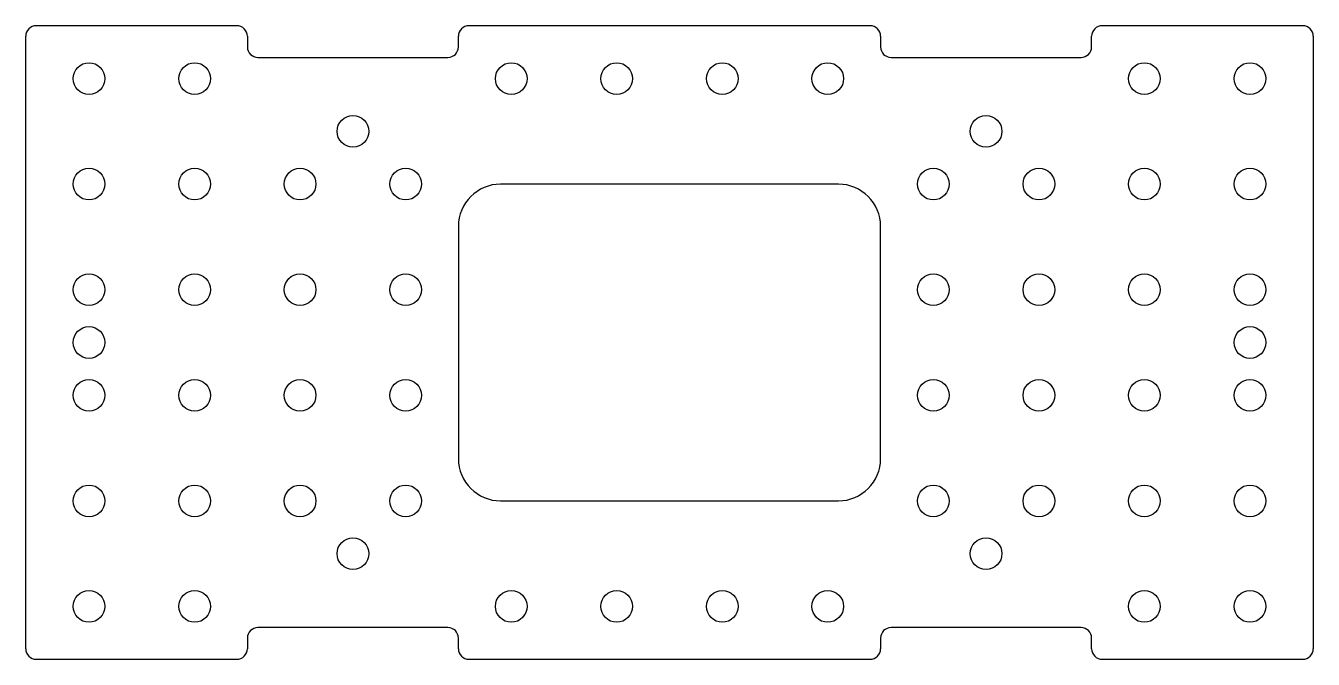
# Model space of a CAD drawing. Header units: millimetres. Extents: x -61 to 61, y -30 to 30.
import ezdxf

# ---------------------------------------------------------------- set-up
doc = ezdxf.new("R2010")
doc.units = ezdxf.units.MM

msp = doc.modelspace()

# ---------------------------------------------------------------- linework, layer by layer
at = {"color": 7, "linetype": 'Continuous', "lineweight": 25}
for p, q in [((-41, 30), (-60, 30)), ((19, 30), (-19, 30)), ((60, 30), (41, 30)), ((-61, -29), (-61, 29)), ((-40, 29), (-40, 28)), ((-20, 28), (-20, 29)), ((20, 29), (20, 28)), ((40, 28), (40, 29)), ((61, 29), (61, -29)), ((-39, 27), (-21, 27)), ((21, 27), (39, 27)), ((16, 15), (-16, 15)), ((-20, 11), (-20, -11)), ((20, -11), (20, 11)), ((-16, -15), (16, -15)), ((-40, -28), (-40, -29)), ((-21, -27), (-39, -27)), ((-20, -29), (-20, -28)), ((20, -28), (20, -29)), ((39, -27), (21, -27)), ((40, -29), (40, -28)), ((-60, -30), (-41, -30)), ((-19, -30), (19, -30)), ((41, -30), (60, -30))]:
    msp.add_line(p, q, dxfattribs=at)
for centre in [(-55, 25), (-45, 25), (-15, 25), (-5, 25), (5, 25), (15, 25), (45, 25), (55, 25), (-30, 20), (30, 20), (-55, 15), (-45, 15), (-35, 15), (-25, 15), (25, 15), (35, 15), (45, 15), (55, 15), (-55, 5), (-45, 5), (-35, 5), (-25, 5), (25, 5), (35, 5), (45, 5), (55, 5), (-55, 0), (55, 0), (-55, -5), (-45, -5), (-35, -5), (-25, -5), (25, -5), (35, -5), (45, -5), (55, -5), (-55, -15), (-45, -15), (-35, -15), (-25, -15), (25, -15), (35, -15), (45, -15), (55, -15), (-30, -20), (30, -20), (-55, -25), (-45, -25), (-15, -25), (-5, -25), (5, -25), (15, -25), (45, -25), (55, -25)]:
    msp.add_circle(centre, 1.5, dxfattribs=at)
for centre, radius, start, end in [((-60, 29), 1, 90, 180), ((-41, 29), 1, 0, 90), ((-19, 29), 1, 90, 180), ((19, 29), 1, 0, 90), ((41, 29), 1, 90, 180), ((60, 29), 1, 0, 90), ((-39, 28), 1, 180, 270), ((-21, 28), 1, 270, 0), ((21, 28), 1, 180, 270), ((39, 28), 1, 270, 0), ((-16, 11), 4, 90, 180), ((16, 11), 4, 0, 90), ((-16, -11), 4, 180, 270), ((16, -11), 4, 270, 0), ((-39, -28), 1, 90, 180), ((-21, -28), 1, 0, 90), ((21, -28), 1, 90, 180), ((39, -28), 1, 0, 90), ((-60, -29), 1, 180, 270), ((-41, -29), 1, 270, 0), ((-19, -29), 1, 180, 270), ((19, -29), 1, 270, 0), ((41, -29), 1, 180, 270), ((60, -29), 1, 270, 0)]:
    msp.add_arc(centre, radius, start, end, dxfattribs=at)

doc.saveas('drawing.dxf')
